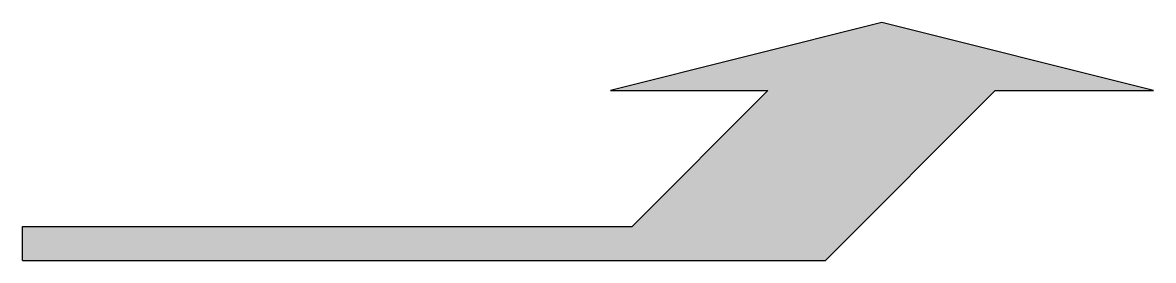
# Model space of a CAD drawing. Extents: x -0.04 to 4.96, y 4.8 to 5.85.
import ezdxf

# ---------------------------------------------------------------- set-up
doc = ezdxf.new("R2010")
doc.units = 0
doc.header["$LTSCALE"] = 15
doc.header["$MEASUREMENT"] = 0
doc.layers.get('0').update_dxf_attribs({"linetype": 'CONTINUOUS'})
doc.layers.add('to-xx-bm_50', color=7, linetype='CONTINUOUS', lineweight=25)

msp = doc.modelspace()

# ---------------------------------------------------------------- hatches: boundary and pattern name
at = {"layer": 'to-xx-bm_50'}
msp.add_hatch(color=256, dxfattribs=at).paths.add_polyline_path([(4.2597, 5.5515), (4.9597, 5.5515), (3.7597, 5.8515), (2.5597, 5.5515), (3.2556, 5.5515), (2.6556, 4.9515), (-0.0403, 4.9515), (-0.0403, 4.8015), (3.5097, 4.8015)])

# ---------------------------------------------------------------- linework, layer by layer
for p, q in [((3.7597, 5.8515), (2.5597, 5.5515)), ((4.9597, 5.5515), (3.7597, 5.8515)), ((2.5597, 5.5515), (3.2556, 5.5515)), ((2.6556, 4.9515), (3.2556, 5.5515)), ((3.5097, 4.8015), (4.2597, 5.5515)), ((4.2597, 5.5515), (4.9597, 5.5515)), ((-0.0403, 4.9515), (2.6556, 4.9515)), ((-0.0403, 4.8015), (-0.0403, 4.9515)), ((-0.0403, 4.8015), (3.5097, 4.8015))]:
    msp.add_line(p, q)

doc.saveas('drawing.dxf')
